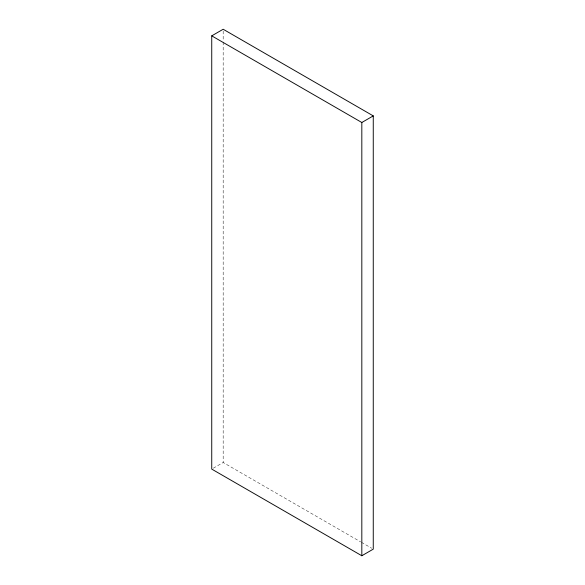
<?xml version="1.0" encoding="UTF-8"?>
<svg xmlns="http://www.w3.org/2000/svg" width="585" height="585" viewBox="0 0 585 585"><rect width="100%" height="100%" fill="white"/><g stroke="black" fill="none" stroke-linecap="round" stroke-linejoin="round"><path stroke-width="0.44" stroke-dasharray="2.92 2.19" d="M213.269 468.219L223.177 462.501L360.623 541.849M361.413 542.31L371.68 548.233M223.177 31.078L223.177 41.133M223.177 42.047L223.177 462.501"/><path stroke-width="0.88" d="M211.741 35.853L223.177 29.25L373.259 115.896L373.259 549.147L361.822 555.75L211.741 469.104L211.741 35.853L361.822 122.499L373.259 115.896M361.822 122.499L361.822 555.75"/></g></svg>
